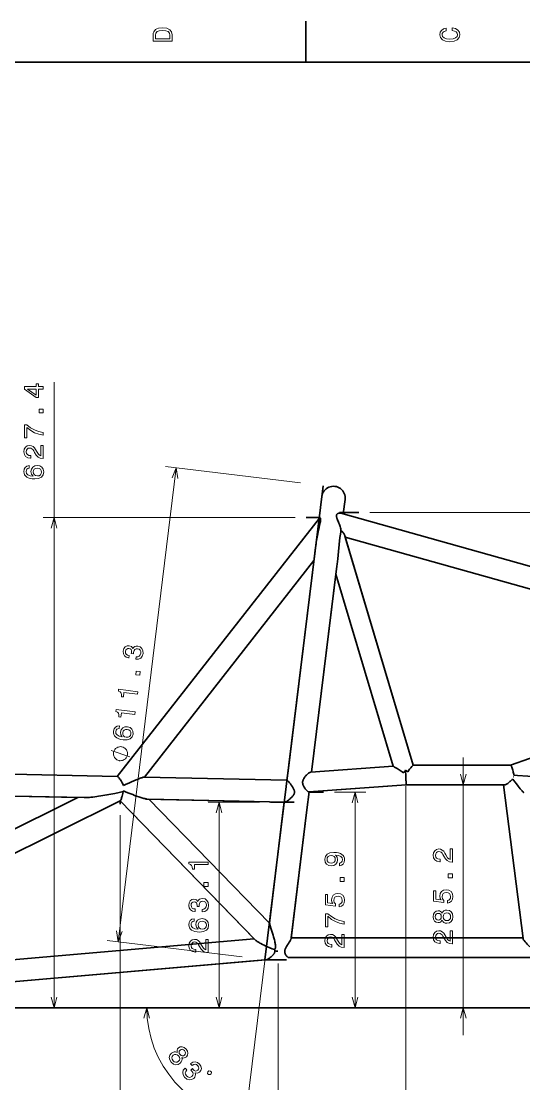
# Model space of a CAD drawing. Extents: x 0 to 420, y 0 to 297.
# Drawn here: x 210.5 to 302.3, y 100.2 to 294.5 of the extents above; entities that cross this region are included whole.
import ezdxf

# ---------------------------------------------------------------- set-up
doc = ezdxf.new("R2010")
doc.units = 0

msp = doc.modelspace()

# ---------------------------------------------------------------- linework, layer by layer
at = {"color": 7, "lineweight": 35, "ltscale": 0.1875}
msp.add_line((262.5, 287), (262.5, 294.5), dxfattribs=at)
at = {"color": 7, "lineweight": 35}
for p, q in [((410, 287), (10, 287)), ((255.016327, 122.89476), (265.667816, 209.573822)), ((268.923492, 204.54863), (358.84906, 179.298935)), ((264.974823, 203.637054), (228.007416, 156.40062)), ((269.652832, 200.414581), (282.11972, 158.44429)), ((269.725861, 200.16864), (352.077179, 177.045685)), ((282.11969, 158.444336), (269.725891, 200.168671)), ((269.725891, 200.16864), (352.07724, 177.045654)), ((263.987061, 195.884598), (232.99884, 156.2883)), ((263.98703, 195.884583), (232.998871, 156.288345)), ((259.268585, 157.455734), (263.969269, 195.739655)), ((263.555664, 157.204681), (268.181061, 194.875702)), ((268.003082, 193.425919), (263.555664, 157.204727)), ((268.003082, 193.425995), (278.442963, 158.279663)), ((299.923279, 158.44429), (352.430786, 177.171753)), ((228.043884, 156.399796), (148.606049, 158.187332)), ((259.061768, 155.701828), (232.939957, 156.289627)), ((221.96344, 152.535614), (149.010208, 154.177231)), ((220.814697, 152.561462), (149.098618, 154.175232)), ((302.220703, 126.780685), (298.6586, 154.872849)), ((220.81488, 152.561462), (153.410202, 119.060547)), ((228.573624, 151.950851), (160.899063, 118.315788)), ((228.548172, 151.938202), (161.962036, 118.844101)), ((228.548111, 151.938248), (253.07843, 126.716621)), ((228.548172, 151.938202), (253.305237, 126.483414)), ((258.654236, 151.709976), (233.226456, 152.282166)), ((258.563293, 151.712021), (233.806168, 152.269119)), ((233.806183, 152.269119), (255.849075, 129.605011)), ((255.848938, 129.60495), (258.453461, 150.817169)), ((259.817413, 126.759224), (262.707245, 150.294876)), ((262.707245, 150.294876), (259.83139, 126.872887)), ((253.07843, 126.716621), (161.962036, 118.844101)), ((302.209015, 126.872864), (259.83139, 126.872864)), ((255.213028, 122.886147), (153.908951, 114.133408)), ((255.021912, 122.869637), (154.014038, 114.142487)), ((304.235443, 123.30143), (259.341614, 123.30143)), ((304.235443, 123.30143), (259.392822, 123.30143)), ((23.694918, 114.130005), (375.359344, 114.130005))]:
    msp.add_line(p, q, dxfattribs=at)
at = {"color": 7, "lineweight": 13}
for p, q in [((216.490845, 114.130005), (216.490845, 228.494278)), ((228.180527, 126.192459), (238.832031, 212.871521)), ((261.522919, 210.08316), (236.84697, 213.115448)), ((274.199524, 204.645325), (373.312958, 204.645325)), ((260.560516, 203.764008), (214.490845, 203.764008)), ((271.50473, 114.130005), (271.50473, 153.53978)), ((280.787323, 154.658569), (280.787323, 96.966209)), ((246.640808, 114.130005), (246.640808, 151.709885)), ((228.573792, 149.322372), (228.573792, 81.043495)), ((250.871414, 123.404099), (226.195465, 126.436394))]:
    msp.add_line(p, q, dxfattribs=at)
at = {"color": 7, "lineweight": 35, "ltscale": 0.100881}
msp.add_line((264.932251, 203.582657), (265.424042, 207.58783), dxfattribs=at)
at = {"color": 7, "lineweight": 35, "ltscale": 0.066439}
for p, q in [((269.677795, 207.065521), (269.353912, 204.427765)), ((269.353912, 204.427765), (269.677795, 207.065521))]:
    msp.add_line(p, q, dxfattribs=at)
at = {"color": 7, "lineweight": 35, "ltscale": 0.088706}
msp.add_line((268.651276, 204.645325), (272.199524, 204.645325), dxfattribs=at)
at = {"color": 7, "lineweight": 35, "ltscale": 0.00021}
msp.add_line((268.915405, 204.550842), (268.923492, 204.54863), dxfattribs=at)
at = {"color": 7, "lineweight": 35, "ltscale": 0.061153}
msp.add_line((262.560516, 203.764008), (265.006653, 203.764008), dxfattribs=at)
at = {"color": 7, "lineweight": 35, "ltscale": 0.064351}
msp.add_line((263.969269, 195.739655), (264.282959, 198.29451), dxfattribs=at)
at = {"color": 8, "lineweight": 13}
for p, q in [((291.298615, 109.130005), (291.298615, 159.872864)), ((255.605194, 127.619865), (251.204056, 91.775429))]:
    msp.add_line(p, q, dxfattribs=at)
at = {"color": 7, "lineweight": 35, "ltscale": 0.044172}
msp.add_line((259.053253, 155.702042), (259.268585, 157.455734), dxfattribs=at)
at = {"color": 7, "lineweight": 35, "ltscale": 0.376914}
msp.add_line((278.451874, 158.280304), (263.414459, 157.194489), dxfattribs=at)
at = {"color": 7, "lineweight": 35, "ltscale": 0.445437}
msp.add_line((282.114685, 158.44429), (299.932159, 158.44429), dxfattribs=at)
at = {"color": 7, "lineweight": 35, "ltscale": 3.5e-05}
msp.add_line((232.939957, 156.289627), (232.94136, 156.289581), dxfattribs=at)
at = {"color": 7, "lineweight": 35, "ltscale": 0.000584}
msp.add_line((300.450256, 156.311768), (300.432648, 156.327118), dxfattribs=at)
at = {"color": 7, "lineweight": 35, "ltscale": 0.000585}
msp.add_line((300.455719, 156.331161), (300.432678, 156.327164), dxfattribs=at)
at = {"color": 7, "lineweight": 35, "ltscale": 0.000623}
msp.add_line((300.432709, 156.327118), (300.454102, 156.314346), dxfattribs=at)
at = {"color": 7, "lineweight": 35, "ltscale": 0.000622}
msp.add_line((300.432739, 156.327103), (300.454102, 156.314346), dxfattribs=at)
at = {"color": 7, "lineweight": 35, "ltscale": 0.000115}
msp.add_line((300.450256, 156.311768), (300.454071, 156.314362), dxfattribs=at)
at = {"color": 7, "lineweight": 35, "ltscale": 0.000422}
msp.add_line((300.454071, 156.314362), (300.455719, 156.331161), dxfattribs=at)
at = {"color": 7, "lineweight": 35, "ltscale": 0.000475}
msp.add_line((300.540039, 156.658569), (300.536865, 156.677292), dxfattribs=at)
at = {"color": 7, "lineweight": 35, "ltscale": 0.000112}
msp.add_line((300.540771, 156.65416), (300.540039, 156.658569), dxfattribs=at)
at = {"color": 7, "lineweight": 35, "ltscale": 0.083045}
msp.add_line((263.112061, 153.591904), (262.707245, 150.294876), dxfattribs=at)
at = {"color": 7, "lineweight": 35, "ltscale": 0.083044}
msp.add_line((262.707245, 150.294876), (263.112061, 153.591858), dxfattribs=at)
at = {"color": 7, "lineweight": 35, "ltscale": 0.445775}
msp.add_line((280.851715, 154.872864), (263.067017, 153.588669), dxfattribs=at)
at = {"color": 7, "lineweight": 35, "ltscale": 0.444646}
msp.add_line((263.112061, 153.591934), (280.851715, 154.872864), dxfattribs=at)
at = {"color": 7, "lineweight": 35, "ltscale": 0.06602}
msp.add_line((263.115204, 153.53978), (265.756012, 153.53978), dxfattribs=at)
at = {"color": 7, "lineweight": 13, "ltscale": 0.143718}
msp.add_line((267.756012, 153.53978), (273.50473, 153.53978), dxfattribs=at)
at = {"color": 7, "lineweight": 35, "ltscale": 0.445171}
msp.add_line((298.658539, 154.872864), (280.851685, 154.872864), dxfattribs=at)
at = {"color": 7, "lineweight": 35, "ltscale": 0.449113}
msp.add_line((280.851685, 154.872864), (298.816193, 154.872864), dxfattribs=at)
at = {"color": 7, "lineweight": 35, "ltscale": 0.000193}
msp.add_line((221.971146, 152.535446), (221.963425, 152.535614), dxfattribs=at)
at = {"color": 7, "lineweight": 35, "ltscale": 0.016691}
msp.add_line((228.573792, 151.990005), (228.573792, 151.322372), dxfattribs=at)
at = {"color": 7, "lineweight": 35, "ltscale": 7.9e-05}
msp.add_line((233.528961, 152.27536), (233.525818, 152.275436), dxfattribs=at)
at = {"color": 7, "lineweight": 13, "ltscale": 0.234854}
msp.add_line((254.034958, 151.709885), (244.640808, 151.709885), dxfattribs=at)
at = {"color": 7, "lineweight": 35, "ltscale": 0.108145}
msp.add_line((256.034943, 151.709885), (260.360748, 151.709885), dxfattribs=at)
at = {"color": 7, "lineweight": 35, "ltscale": 0.022539}
msp.add_line((258.453461, 150.817169), (258.563354, 151.712021), dxfattribs=at)
at = {"color": 7, "lineweight": 35, "ltscale": 3.7e-05}
msp.add_line((258.655731, 151.709961), (258.654236, 151.709976), dxfattribs=at)
at = {"color": 7, "lineweight": 35, "ltscale": 0.098753}
msp.add_line((258.963684, 122.896263), (255.01358, 122.890518), dxfattribs=at)
at = {"color": 230, "lineweight": 13}
msp.add_line((257.453156, 122.205894), (257.453156, 89.004845), dxfattribs=at)
at = {"color": 7, "lineweight": 13}
for points in [[(234.583206, 291.994965), (234.583206, 290.829987), (238.083206, 290.829987), (238.083206, 291.994965), (237.97226, 292.544678), (237.634354, 292.953186), (237.084641, 293.205353), (236.333206, 293.296112), (235.566635, 293.215424), (235.264038, 293.114563), (235.021973, 292.973358), (234.694153, 292.56485), (234.613464, 292.297546)], [(235.001801, 291.959656), (235.077438, 292.342957), (235.309433, 292.605194), (235.722977, 292.761536), (236.333206, 292.811951), (236.923264, 292.7565), (237.336807, 292.600159), (237.583923, 292.332855), (237.664612, 291.959656), (237.664612, 291.299011), (235.001801, 291.299011)], [(289.282074, 292.817017), (289.705688, 292.716156), (290.008301, 292.549713), (290.194885, 292.317719), (290.255402, 292.04541), (290.164642, 291.71759), (289.892303, 291.460388), (289.448486, 291.28891), (288.833221, 291.233429), (288.222992, 291.28891), (287.774139, 291.455353), (287.501801, 291.712555), (287.405975, 292.04541), (287.456421, 292.287476), (287.597626, 292.494232), (287.824585, 292.65564), (288.137268, 292.766571), (288.137268, 293.245697), (287.658142, 293.094391), (287.295044, 292.832153), (287.068085, 292.47406), (286.987396, 292.04541), (287.113495, 291.510803), (287.466492, 291.102325), (288.046478, 290.840057), (288.833221, 290.749298), (289.619965, 290.840057), (290.199951, 291.102325), (290.558014, 291.510803), (290.679047, 292.04541), (290.583221, 292.514404), (290.315918, 292.89267), (289.877167, 293.159943), (289.282074, 293.301147)], [(214.490845, 227.253647), (214.490845, 227.707535), (213.623413, 227.707535), (213.623413, 228.206818), (213.219955, 228.206818), (213.219955, 227.707535), (211.066483, 227.707535), (211.066483, 227.248596), (213.179611, 225.715454), (213.623413, 225.715454), (213.623413, 227.253647)], [(213.219955, 226.139084), (211.651505, 227.253647), (213.219955, 227.253647)], [(214.490845, 222.892258), (214.490845, 223.588226), (213.739395, 223.588226), (213.739395, 222.892258)], [(214.490845, 218.803207), (214.490845, 219.312576), (213.658707, 219.479004), (212.88205, 219.771515), (212.160873, 220.185043), (211.485077, 220.724686), (211.066483, 220.724686), (211.066483, 218.324112), (211.525421, 218.324112), (211.525421, 220.240524), (212.206253, 219.685776), (212.917358, 219.267181), (213.673843, 218.974686)], [(214.490845, 214.537659), (214.490845, 216.943268), (214.057129, 216.943268), (214.057129, 215.041962), (213.820084, 215.147888), (213.623413, 215.329437), (213.265335, 215.889236), (213.114029, 216.186783), (212.897171, 216.519638), (212.64502, 216.756668), (212.347473, 216.892838), (212.009567, 216.943268), (211.585938, 216.857544), (211.253098, 216.620499), (211.041275, 216.257385), (210.965622, 215.788361), (211.051361, 215.304214), (211.288391, 214.936066), (211.666626, 214.699036), (212.165909, 214.618347), (212.236511, 214.618347), (212.236511, 215.077271), (212.196167, 215.077271), (211.853226, 215.122665), (211.601074, 215.258835), (211.439682, 215.475693), (211.384216, 215.763153), (211.434647, 216.055664), (211.56073, 216.272522), (211.757401, 216.413727), (212.004532, 216.464172), (212.236511, 216.428864), (212.433212, 216.333038), (212.604675, 216.171661), (212.755966, 215.949753), (212.917358, 215.652206), (213.230042, 215.157974), (213.562881, 214.809982), (213.966354, 214.60321), (214.475708, 214.537659)], [(211.933914, 213.242554), (211.525421, 213.146729), (211.222824, 212.92482), (211.031189, 212.581879), (210.965622, 212.138077), (211.000931, 211.84053), (211.096741, 211.583328), (211.253098, 211.356384), (211.474991, 211.164734), (211.752365, 211.013443), (212.090271, 210.902496), (212.488678, 210.831879), (212.937531, 210.811707), (213.653671, 210.89241), (214.173111, 211.139526), (214.485794, 211.537933), (214.591705, 212.082611), (214.500931, 212.571793), (214.263901, 212.945007), (213.890701, 213.187073), (213.416626, 213.272812), (212.937531, 213.187073), (212.569366, 212.955078), (212.337387, 212.597015), (212.256699, 212.153214), (212.357559, 211.674103), (212.64502, 211.31604), (212.090271, 211.391678), (211.691849, 211.55307), (211.454819, 211.800186), (211.37413, 212.143127), (211.414474, 212.395279), (211.520386, 212.586929), (211.696899, 212.713013), (211.933914, 212.77858)], [(213.421677, 212.783615), (213.739395, 212.728149), (213.981476, 212.586929), (214.142868, 212.359985), (214.193298, 212.07756), (214.142868, 211.780014), (213.986511, 211.55307), (213.744446, 211.406815), (213.426712, 211.36142), (213.114029, 211.411865), (212.877014, 211.55307), (212.725708, 211.785049), (212.670227, 212.097733), (212.725708, 212.370071), (212.871964, 212.586929), (213.108994, 212.728149)], [(231.403839, 177.834885), (231.438889, 177.830582), (231.92926, 177.851624), (232.318573, 178.042603), (232.59436, 178.38472), (232.739716, 178.864807), (232.718597, 179.395844), (232.546341, 179.813339), (232.2267, 180.106674), (231.787262, 180.252136), (231.487015, 180.248383), (231.233215, 180.167786), (231.025879, 180.010345), (230.861206, 179.786682), (230.630875, 180.145264), (230.214539, 180.313293), (229.81488, 180.286179), (229.493103, 180.107239), (229.264847, 179.779602), (229.140717, 179.307068), (229.165451, 178.846725), (229.343246, 178.474274), (229.665955, 178.205963), (230.122253, 178.073685), (230.157288, 178.069366), (230.212036, 178.514862), (229.896606, 178.594284), (229.682343, 178.752716), (229.568008, 178.980179), (229.55426, 179.281662), (229.626282, 179.537018), (229.754776, 179.714325), (229.939102, 179.808533), (230.174896, 179.825287), (230.414642, 179.750107), (230.565063, 179.609665), (230.639343, 179.387131), (230.634308, 179.098129), (230.605316, 178.903519), (231.000748, 178.854919), (231.020889, 179.101425), (231.104691, 179.41124), (231.253738, 179.631744), (231.466171, 179.74791), (231.7276, 179.766602), (232.011169, 179.675858), (232.208572, 179.504242), (232.31543, 179.257385), (232.322952, 178.946503), (232.234146, 178.637314), (232.055679, 178.425507), (231.797577, 178.30986), (231.460449, 178.295395)], [(232.151962, 174.908691), (232.236847, 175.599457), (231.491013, 175.691101), (231.406128, 175.000336)], [(231.727661, 171.455841), (231.78363, 171.911346), (228.284729, 172.341309), (228.242905, 172.000931), (228.53717, 171.873306), (228.720261, 171.667892), (228.806564, 171.377823), (228.799866, 170.992477), (229.155258, 170.948807), (229.254898, 171.759705)], [(231.271988, 167.747711), (231.327957, 168.203217), (227.829056, 168.633179), (227.787231, 168.292801), (228.081497, 168.165176), (228.264587, 167.959763), (228.350891, 167.669693), (228.344193, 167.284348), (228.699585, 167.240677), (228.799225, 168.051575)], [(228.437195, 165.642883), (228.02005, 165.597595), (227.692642, 165.414261), (227.460602, 165.097244), (227.3414, 164.664764), (227.340149, 164.365128), (227.403885, 164.09816), (227.531387, 163.853836), (227.728256, 163.636551), (227.985107, 163.45256), (228.306946, 163.301224), (228.693787, 163.182556), (229.13681, 163.107788), (229.857452, 163.100525), (230.403168, 163.28244), (230.7621, 163.639755), (230.933655, 164.167435), (230.903214, 164.664047), (230.71347, 165.06337), (230.372589, 165.349152), (229.912506, 165.492065), (229.426529, 165.465408), (229.032837, 165.28006), (228.758896, 164.952957), (228.62468, 164.522308), (228.666351, 164.03447), (228.908005, 163.644028), (228.366608, 163.786758), (227.99086, 163.995529), (227.785736, 164.269714), (227.747467, 164.619934), (227.818268, 164.865295), (227.946762, 165.042587), (228.137344, 165.14621), (228.3806, 165.182358)], [(229.857864, 165.00592), (230.166443, 164.912094), (230.389481, 164.742416), (230.521988, 164.497482), (230.537598, 164.211029), (230.451248, 163.921844), (230.268387, 163.715668), (230.010284, 163.600021), (229.689407, 163.593735), (229.385208, 163.681915), (229.167175, 163.850983), (229.045303, 164.099701), (229.028381, 164.416809), (229.116653, 164.680344), (229.288269, 164.877747), (229.540741, 164.988998)], [(228.78334, 161.843918), (228.667542, 161.858139), (228.428833, 161.828705), (228.248016, 161.792145), (228.125122, 161.748474), (227.937195, 161.654022), (227.742157, 161.501678), (227.605011, 161.342209), (227.532898, 161.233536), (227.453644, 161.066956), (227.367279, 160.842484), (227.353058, 160.726685), (227.338821, 160.610886), (227.368271, 160.372177), (227.404816, 160.191376), (227.448486, 160.068466), (227.542938, 159.880539), (227.695282, 159.685501), (227.854752, 159.54837), (227.96344, 159.476242), (228.13002, 159.396988), (228.354492, 159.310638), (228.470291, 159.296402), (228.586075, 159.282181), (228.824783, 159.311615), (229.0056, 159.348175), (229.12851, 159.391846), (229.316422, 159.486298), (229.511475, 159.638641), (229.648605, 159.798111), (229.720734, 159.906784), (229.799973, 160.073364), (229.886337, 160.297836), (229.900574, 160.413635), (229.914795, 160.529434), (229.885345, 160.768143), (229.848801, 160.948944), (229.80513, 161.071854), (229.710678, 161.259781), (229.558334, 161.454819), (229.398865, 161.591949), (229.290192, 161.664078), (229.123611, 161.743332), (228.899124, 161.829681)], [(268.637299, 140.096558), (269.035706, 140.172211), (269.343353, 140.389069), (269.534973, 140.73201), (269.605591, 141.185898), (269.570282, 141.483444), (269.479523, 141.750748), (269.323181, 141.977692), (269.101257, 142.169327), (268.823883, 142.320633), (268.480957, 142.43158), (268.087585, 142.497131), (267.633698, 142.522354), (266.922577, 142.436615), (266.403137, 142.189499), (266.090454, 141.796127), (265.979523, 141.2565), (266.070282, 140.762268), (266.312347, 140.389069), (266.685577, 140.146988), (267.154572, 140.066299), (267.638733, 140.146988), (268.006897, 140.384033), (268.238861, 140.737045), (268.314514, 141.185898), (268.218719, 141.659958), (267.926208, 142.018036), (268.485992, 141.937347), (268.884399, 141.775955), (269.121429, 141.528839), (269.197083, 141.190948), (269.161774, 140.928696), (269.050842, 140.737045), (268.874329, 140.610977), (268.637299, 140.560547)], [(267.149536, 140.555496), (266.836853, 140.605927), (266.589752, 140.747131), (266.433411, 140.96904), (266.37793, 141.2565), (266.433411, 141.554062), (266.589752, 141.781006), (266.831818, 141.922211), (267.144501, 141.977692), (267.462219, 141.922211), (267.699249, 141.781006), (267.84549, 141.549011), (267.895935, 141.241379), (267.84549, 140.964005), (267.699249, 140.747131), (267.467255, 140.605927)], [(244.640808, 140.301208), (244.640808, 140.760147), (241.115585, 140.760147), (241.115585, 140.417206), (241.423218, 140.326431), (241.630005, 140.144867), (241.751038, 139.867493), (241.791382, 139.484207), (242.149445, 139.484207), (242.149445, 140.301208)], [(244.640808, 136.307983), (244.640808, 137.003952), (243.889359, 137.003952), (243.889359, 136.307983)], [(269.50473, 137.222931), (269.50473, 137.9189), (268.753296, 137.9189), (268.753296, 137.222931)], [(243.541382, 131.649048), (243.576675, 131.649048), (244.060822, 131.729752), (244.42395, 131.966782), (244.65593, 132.339981), (244.741669, 132.834213), (244.65593, 133.358704), (244.434036, 133.752075), (244.081009, 134.004242), (243.627106, 134.095016), (243.329559, 134.054672), (243.087494, 133.943726), (242.900894, 133.762161), (242.764725, 133.520096), (242.492386, 133.8479), (242.05867, 133.963898), (241.665298, 133.888245), (241.367752, 133.671387), (241.181152, 133.318359), (241.115585, 132.834213), (241.196274, 132.380325), (241.418182, 132.032333), (241.77121, 131.805389), (242.240234, 131.729752), (242.275528, 131.729752), (242.275528, 132.178589), (241.952759, 132.218933), (241.720779, 132.350067), (241.579559, 132.561874), (241.529129, 132.859421), (241.569473, 133.121674), (241.675385, 133.313324), (241.846863, 133.429306), (242.078842, 133.474701), (242.325958, 133.429306), (242.492386, 133.308273), (242.593262, 133.096466), (242.623505, 132.80899), (242.618469, 132.612305), (243.016876, 132.612305), (243.00679, 132.859421), (243.052185, 133.177155), (243.173218, 133.414185), (243.369904, 133.555389), (243.627106, 133.60582), (243.919617, 133.550354), (244.136475, 133.404099), (244.272644, 133.172104), (244.318039, 132.864471), (244.267609, 132.546753), (244.116302, 132.314758), (243.874237, 132.168503), (243.541382, 132.113037)], [(268.591888, 132.584167), (269.005463, 132.695129), (269.328217, 132.942245), (269.529938, 133.305359), (269.605591, 133.769333), (269.514801, 134.278702), (269.2677, 134.677109), (268.874329, 134.929276), (268.369995, 135.025101), (267.90097, 134.939362), (267.532837, 134.697281), (267.295807, 134.319046), (267.210052, 133.829849), (267.270569, 133.451614), (267.437012, 133.159103), (266.493927, 133.300308), (266.493927, 134.83345), (266.080383, 134.83345), (266.080383, 132.962418), (267.936279, 132.685043), (267.936279, 133.088501), (267.699249, 133.380997), (267.613525, 133.754196), (267.668976, 134.076965), (267.830383, 134.324081), (268.077484, 134.480423), (268.395233, 134.535904), (268.712952, 134.480423), (268.960052, 134.319046), (269.116394, 134.07193), (269.171875, 133.754196), (269.136566, 133.486908), (269.020569, 133.280136), (268.83902, 133.128845), (268.591888, 133.053192)], [(242.083878, 130.394302), (241.675385, 130.298477), (241.372787, 130.076569), (241.181152, 129.733643), (241.115585, 129.289825), (241.150894, 128.992279), (241.246704, 128.735077), (241.403046, 128.508133), (241.624954, 128.316483), (241.902328, 128.165192), (242.240234, 128.054245), (242.638641, 127.983635), (243.087494, 127.963463), (243.803619, 128.044159), (244.323074, 128.291275), (244.635757, 128.689682), (244.741669, 129.23436), (244.650894, 129.723557), (244.413849, 130.096741), (244.040665, 130.338821), (243.566589, 130.424561), (243.087494, 130.338821), (242.71933, 130.106842), (242.487335, 129.748764), (242.406647, 129.304962), (242.507523, 128.825851), (242.794983, 128.467789), (242.240234, 128.543442), (241.841812, 128.704819), (241.604782, 128.951935), (241.524078, 129.294876), (241.564423, 129.547043), (241.670349, 129.738678), (241.846863, 129.864761), (242.083878, 129.930328)], [(269.50473, 129.397858), (269.50473, 129.907227), (268.672577, 130.073654), (267.895935, 130.366165), (267.174744, 130.779709), (266.498962, 131.319336), (266.080383, 131.319336), (266.080383, 128.918747), (266.539307, 128.918747), (266.539307, 130.835175), (267.220154, 130.280426), (267.931244, 129.861832), (268.687714, 129.569336)], [(243.57164, 129.935364), (243.889359, 129.879883), (244.131439, 129.738678), (244.292816, 129.511734), (244.343262, 129.229309), (244.292816, 128.931763), (244.136475, 128.704819), (243.894409, 128.558563), (243.576675, 128.513168), (243.263992, 128.563614), (243.026978, 128.704819), (242.875671, 128.936813), (242.82019, 129.249481), (242.875671, 129.52182), (243.021927, 129.738678), (243.258957, 129.879883)], [(244.640808, 124.217354), (244.640808, 126.622971), (244.207092, 126.622971), (244.207092, 124.72168), (243.970047, 124.827583), (243.773376, 125.00914), (243.415298, 125.568939), (243.263992, 125.866493), (243.047134, 126.199341), (242.794983, 126.436371), (242.497437, 126.57254), (242.159531, 126.622971), (241.735901, 126.537239), (241.403046, 126.300209), (241.191238, 125.937096), (241.115585, 125.468071), (241.201324, 124.983925), (241.438354, 124.615768), (241.816589, 124.378738), (242.315872, 124.298042), (242.386475, 124.298042), (242.386475, 124.756981), (242.34613, 124.756981), (242.003189, 124.802368), (241.751038, 124.938538), (241.589645, 125.155396), (241.53418, 125.442856), (241.58461, 125.735367), (241.710693, 125.952225), (241.907364, 126.093437), (242.154495, 126.143867), (242.386475, 126.108566), (242.58316, 126.012741), (242.754639, 125.851357), (242.90593, 125.629456), (243.067322, 125.331909), (243.380005, 124.837669), (243.712845, 124.489685), (244.116302, 124.282913), (244.625671, 124.217354)], [(269.50473, 125.132301), (269.50473, 127.537918), (269.071014, 127.537918), (269.071014, 125.63662), (268.833984, 125.742531), (268.637299, 125.924088), (268.279205, 126.483887), (268.12793, 126.781433), (267.911072, 127.114288), (267.658905, 127.351318), (267.361359, 127.487488), (267.023468, 127.537918), (266.599823, 127.452187), (266.266968, 127.215149), (266.055145, 126.852043), (265.979523, 126.383018), (266.065247, 125.898872), (266.302277, 125.530716), (266.680511, 125.293686), (267.17981, 125.21299), (267.250397, 125.21299), (267.250397, 125.671928), (267.210052, 125.671928), (266.867126, 125.717316), (266.61496, 125.853477), (266.453583, 126.070343), (266.398102, 126.357803), (266.448517, 126.650314), (266.574615, 126.867172), (266.771301, 127.008377), (267.018402, 127.058815), (267.250397, 127.023506), (267.447083, 126.927689), (267.618561, 126.766304), (267.769867, 126.544403), (267.931244, 126.246849), (268.243927, 125.752617), (268.576782, 125.404633), (268.980225, 125.197861), (269.489594, 125.132301)]]:
    msp.add_lwpolyline(points, close=True, dxfattribs=at)
for points in [[(239.110184, 210.890961), (238.832031, 212.871521), (238.082642, 211.017227)], [(217.008484, 201.832153), (216.490845, 203.764008), (215.973206, 201.832153)], [(230.32106, 160.009338), (226.932571, 161.130997)], [(272.022369, 151.607925), (271.50473, 153.53978), (270.987091, 151.607925)], [(247.158432, 149.77803), (246.640808, 151.709885), (246.123169, 149.77803)], [(227.902374, 128.173019), (228.180527, 126.192459), (228.929932, 128.046753)], [(215.973206, 116.061859), (216.490845, 114.130005), (217.008484, 116.061859)], [(246.123169, 116.061859), (246.640808, 114.130005), (247.158432, 116.061859)], [(270.987091, 116.061859), (271.50473, 114.130005), (272.022369, 116.061859)]]:
    msp.add_lwpolyline(points, dxfattribs=at)
at = {"color": 7, "lineweight": 35}
for points in [[(268.914948, 201.464096), (268.898682, 201.565598), (268.87912, 201.668274), (268.831421, 201.875793), (268.77417, 202.084503), (268.713043, 202.281631), (268.646301, 202.478149), (268.565125, 202.700104), (268.480011, 202.919891), (268.307434, 203.34877), (268.234863, 203.534805), (268.201019, 203.62735), (268.156372, 203.762634), (268.137329, 203.830078), (268.118652, 203.910172), (268.105804, 203.989227), (268.100555, 204.063919), (268.103851, 204.136002), (268.116791, 204.203964), (268.138916, 204.264862), (268.169525, 204.319504), (268.207184, 204.367615), (268.234039, 204.394913), (268.262726, 204.4198), (268.297638, 204.445679), (268.334045, 204.468689), (268.404694, 204.504608), (268.469482, 204.529694), (268.535065, 204.548813), (268.600677, 204.562332), (268.649567, 204.568954), (268.697968, 204.572632), (268.773041, 204.57254), (268.845764, 204.565277), (268.915405, 204.550842)], [(265.107971, 203.682068), (265.135162, 203.662735), (265.158966, 203.63205), (265.178131, 203.590363), (265.191986, 203.538788), (265.199615, 203.486847), (265.203308, 203.429962), (265.203339, 203.360016), (265.199554, 203.286621), (265.184235, 203.138977), (265.169678, 203.037003), (265.133667, 202.828125), (265.073608, 202.525879), (265.030487, 202.32196), (264.940735, 201.906891), (264.777283, 201.140808), (264.697418, 200.750244), (264.583038, 200.162247), (264.474457, 199.561081), (264.42337, 199.257767), (264.374969, 198.953598), (264.329834, 198.648148), (264.282959, 198.29451)], [(265.107971, 203.682068), (265.091583, 203.68811), (265.074951, 203.69072), (265.058044, 203.690094), (265.041412, 203.686386), (265.010132, 203.670853), (264.991638, 203.655716), (264.974823, 203.637054)], [(268.879456, 201.203735), (268.81778, 200.692657), (268.75177, 200.095062), (268.618866, 198.84581), (268.479736, 197.549454), (268.334473, 196.22081), (268.225372, 195.24968), (268.181061, 194.875717)], [(268.914917, 201.464249), (269.078186, 201.278717), (269.232178, 201.091629), (269.305054, 200.997772), (269.374634, 200.904022), (269.439026, 200.812454), (269.498596, 200.722015), (269.540253, 200.653961), (269.577667, 200.58754), (269.621887, 200.497391), (269.639252, 200.454834), (269.652832, 200.414581)], [(280.37619, 157.077698), (280.092712, 157.269196), (279.744202, 157.501434), (279.408508, 157.721039), (279.184479, 157.8647), (278.972717, 157.997437), (278.742035, 158.136627), (278.641388, 158.194168), (278.574982, 158.230026), (278.519348, 158.257584), (278.477203, 158.275009), (278.458374, 158.279953), (278.451874, 158.280304)], [(281.124298, 157.284424), (281.477997, 157.734756), (281.707794, 158.016525)], [(300.536865, 156.677292), (300.506042, 156.850266), (300.472534, 157.022034), (300.438202, 157.183746), (300.401703, 157.342285), (300.348755, 157.551529), (300.292694, 157.749298), (300.234131, 157.931793), (300.175507, 158.090607), (300.145874, 158.161652), (300.116211, 158.226242), (300.076996, 158.301117), (300.038605, 158.361679), (300.001587, 158.406433), (299.983093, 158.42305), (299.965179, 158.434952), (299.948303, 158.441956), (299.932159, 158.44429)], [(229.203873, 154.759674), (229.059769, 155.04097), (228.95813, 155.228958), (228.871231, 155.38298), (228.754364, 155.580276), (228.63736, 155.765808), (228.521637, 155.936295), (228.409348, 156.087265), (228.354874, 156.154419), (228.301971, 156.215073), (228.234619, 156.2845), (228.171936, 156.339142), (228.142685, 156.360336), (228.094772, 156.387131)], [(229.203873, 154.759674), (229.6819, 154.981293), (230.16214, 155.199875), (230.63765, 155.411911), (231.059662, 155.595871), (231.475021, 155.772217), (231.871613, 155.934845), (232.251221, 156.082794), (232.395508, 156.136017), (232.533066, 156.184418), (232.662888, 156.22699), (232.742432, 156.250778), (232.81488, 156.270004), (232.877869, 156.283417), (232.911987, 156.288269), (232.939957, 156.289627)], [(259.061768, 155.701828), (259.071625, 155.699493), (259.101074, 155.682205), (259.142273, 155.649033), (259.19342, 155.601654), (259.252686, 155.542023), (259.381836, 155.401382), (259.525513, 155.233063), (259.677185, 155.044403), (259.831909, 154.840164), (259.942749, 154.685104), (260.051453, 154.523529), (260.126892, 154.403702), (260.199066, 154.280228), (260.25827, 154.169205), (260.312531, 154.054672), (260.350586, 153.961563), (260.383057, 153.865799), (260.40741, 153.771606), (260.423492, 153.675262), (260.429596, 153.577637), (260.427979, 153.518311), (260.422211, 153.45929), (260.406677, 153.375336), (260.38327, 153.293427), (260.351929, 153.211395), (260.314606, 153.132416), (260.279846, 153.06897), (260.242371, 153.007492), (260.202637, 152.947815), (260.161072, 152.889832), (260.07373, 152.778473), (260.005524, 152.698624), (259.935638, 152.621567), (259.792297, 152.47496), (259.646027, 152.337479), (259.485138, 152.197815), (259.325348, 152.070007), (259.169006, 151.955811), (259.086853, 151.900604), (259.007172, 151.850769), (258.9422, 151.813293), (258.880066, 151.78067), (258.794189, 151.74231), (258.754852, 151.728271), (258.718414, 151.718018), (258.685242, 151.711823), (258.655731, 151.709961)], [(261.920197, 155.324631), (261.926514, 155.426514), (261.941315, 155.52742), (261.964111, 155.626602), (261.994049, 155.723541), (262.019806, 155.792465), (262.048523, 155.85994), (262.082489, 155.931183), (262.11911, 156.000656), (262.195831, 156.129486), (262.271423, 156.241455), (262.351227, 156.348557), (262.441742, 156.459717), (262.535156, 156.565353), (262.629181, 156.663895), (262.724457, 156.756744), (262.818512, 156.841919), (262.912445, 156.920654), (263.024719, 157.00618), (263.133911, 157.079269), (263.190399, 157.112442), (263.244812, 157.140778), (263.289703, 157.16098), (263.332275, 157.176819), (263.375305, 157.18866), (263.414459, 157.194489)], [(300.338898, 155.942261), (300.233612, 155.835922), (300.031219, 155.641617), (299.929108, 155.548676), (299.826599, 155.458984), (299.689667, 155.345093), (299.55304, 155.238754), (299.417633, 155.141434), (299.339966, 155.089722), (299.263306, 155.042068), (299.16333, 154.985687), (299.066986, 154.938889), (298.975769, 154.903305), (298.930023, 154.889587), (298.886475, 154.879776), (298.85025, 154.874619), (298.816193, 154.872864)], [(300.338898, 155.942398), (300.687744, 155.4543), (300.993866, 155.038589), (301.299652, 154.636734), (301.505585, 154.375137), (301.709076, 154.125763), (301.871643, 153.935013), (302.03006, 153.759384), (302.115082, 153.671143), (302.196411, 153.59256), (302.272156, 153.527267)], [(304.595337, 156.319244), (304.594666, 156.319504), (304.591797, 156.320145), (304.572357, 156.322861), (304.44043, 156.336304), (303.888977, 156.38475), (303.10257, 156.450012), (301.196289, 156.602722), (300.540741, 156.65416)], [(229.105194, 153.63855), (228.378799, 153.480362), (227.562698, 153.311157), (226.845795, 153.170288), (226.12796, 153.037048), (225.389496, 152.909073), (225.004547, 152.846481), (224.620224, 152.787186), (224.269501, 152.736206), (223.918961, 152.68866), (223.553436, 152.643326), (223.189941, 152.603439), (222.948914, 152.580475), (222.709442, 152.561096), (222.478714, 152.546448), (222.249756, 152.537018), (222.109299, 152.534561), (221.971146, 152.535446)], [(229.109955, 153.639603), (229.037476, 153.303207), (228.971146, 153.021927), (228.921951, 152.829178), (228.877045, 152.665161), (228.831467, 152.510818), (228.782776, 152.360291), (228.734085, 152.226227), (228.702881, 152.150162), (228.672134, 152.083862), (228.643921, 152.031769), (228.616669, 151.990891)], [(229.175018, 153.769257), (229.691406, 153.5522), (230.169312, 153.357071), (230.514847, 153.21962), (230.858353, 153.086258), (231.199814, 152.957214), (231.539322, 152.832855), (231.999161, 152.67189), (232.37001, 152.549957), (232.552017, 152.493469), (232.731277, 152.440567), (232.906723, 152.39209), (233.076721, 152.349228), (233.24025, 152.313385), (233.342484, 152.294891), (233.438492, 152.281723), (233.525818, 152.275436)], [(261.920197, 155.324631), (261.922577, 155.222504), (261.933441, 155.121262), (261.952148, 155.021637), (261.977905, 154.924225), (262.017792, 154.807938), (262.065277, 154.695602), (262.118835, 154.587418), (262.16217, 154.509079), (262.207642, 154.433228), (262.303436, 154.289017), (262.402313, 154.15625), (262.50354, 154.033295), (262.605072, 153.921097), (262.704926, 153.821136), (262.800751, 153.735443), (262.88205, 153.672104), (262.955353, 153.624969), (262.988678, 153.608017), (263.018829, 153.596176), (263.044708, 153.589828), (263.067017, 153.588669)], [(255.848938, 129.60495), (255.848969, 129.60437), (255.849548, 129.601669), (255.855255, 129.580978), (255.904541, 129.418381), (256.000275, 129.109848), (256.197021, 128.476212), (256.360168, 127.943733), (256.521667, 127.402847), (256.621368, 127.056801), (256.71637, 126.711853), (256.767792, 126.51516), (256.81665, 126.317596), (256.858215, 126.136787), (256.895813, 125.955681), (256.927338, 125.778732), (256.951843, 125.601112), (256.964874, 125.450592), (256.967896, 125.375183), (256.968018, 125.299889), (256.964661, 125.224922), (256.957306, 125.150551), (256.941986, 125.0616), (256.918549, 124.974899), (256.886139, 124.891716), (256.844971, 124.8144), (256.795166, 124.743149)], [(259.341614, 123.30143), (259.317047, 123.304527), (259.289093, 123.313622), (259.260498, 123.327156), (259.229675, 123.345306), (259.19165, 123.371742), (259.151611, 123.403603), (259.069519, 123.479912), (258.984711, 123.57325), (258.942291, 123.625793), (258.900482, 123.68206), (258.846344, 123.762703), (258.795258, 123.84964), (258.748627, 123.942818), (258.710144, 124.036369), (258.67868, 124.135376), (258.655945, 124.239357), (258.648407, 124.292976), (258.643616, 124.347496), (258.642548, 124.452202), (258.65213, 124.558258), (258.671844, 124.664452), (258.688324, 124.728394), (258.707855, 124.791862), (258.733856, 124.864487), (258.763031, 124.93618), (258.824188, 125.067162), (258.900177, 125.209175), (258.981659, 125.347466), (259.095215, 125.526955), (259.172424, 125.64402), (259.326508, 125.872841), (259.471527, 126.089661), (259.539795, 126.194817), (259.633972, 126.347), (259.687286, 126.43959), (259.733795, 126.527634), (259.762695, 126.588509), (259.786316, 126.645378), (259.806519, 126.706291), (259.817413, 126.759193)], [(256.795166, 124.743149), (256.369659, 124.9114), (255.945709, 125.08564), (255.523895, 125.26622), (255.209839, 125.406021), (254.899094, 125.549606), (254.593948, 125.696732), (254.294189, 125.848763), (254.125458, 125.93856), (253.960709, 126.030083), (253.847198, 126.095924), (253.736847, 126.162758)], [(256.840118, 124.527748), (256.841949, 124.475037), (256.839844, 124.422569), (256.829498, 124.345886), (256.811127, 124.271126), (256.784943, 124.197029), (256.752625, 124.125755), (256.710236, 124.048698), (256.663025, 123.974998), (256.61734, 123.911316), (256.569275, 123.849869), (256.467834, 123.732918), (256.361481, 123.622955), (256.262268, 123.528625), (256.161377, 123.439171), (256.016815, 123.320526), (255.872269, 123.212105), (255.729324, 123.114868), (255.589752, 123.030525), (255.521973, 122.993973), (255.456055, 122.961723), (255.368256, 122.92495), (255.286575, 122.899139), (255.248627, 122.890915), (255.213028, 122.886147)]]:
    msp.add_lwpolyline(points, dxfattribs=at)
at = {"color": 8, "lineweight": 13}
for points in [[(290.780975, 156.804718), (291.298615, 154.872864), (291.816254, 156.804718)], [(233.944031, 112.198151), (233.426392, 114.130005), (232.908752, 112.198151)], [(291.816254, 112.198151), (291.298615, 114.130005), (290.780975, 112.198151)]]:
    msp.add_lwpolyline(points, dxfattribs=at)
for points in [[(289.298615, 140.742935), (289.298615, 143.148544), (288.864899, 143.148544), (288.864899, 141.247253), (288.627869, 141.353165), (288.431183, 141.534714), (288.07309, 142.094513), (287.921814, 142.392059), (287.704956, 142.724915), (287.452789, 142.961945), (287.155243, 143.098114), (286.817352, 143.148544), (286.393707, 143.06282), (286.060852, 142.82579), (285.84903, 142.462677), (285.773376, 141.993652), (285.859131, 141.509506), (286.096161, 141.141342), (286.474396, 140.904312), (286.973663, 140.823624), (287.044281, 140.823624), (287.044281, 141.282562), (287.003937, 141.282562), (286.661011, 141.327942), (286.408844, 141.464111), (286.247467, 141.680969), (286.191986, 141.96843), (286.242401, 142.260941), (286.3685, 142.477798), (286.565186, 142.619019), (286.812286, 142.669449), (287.044281, 142.63414), (287.240967, 142.538315), (287.412445, 142.376938), (287.563721, 142.155029), (287.725128, 141.857483), (288.037811, 141.363251), (288.370667, 141.015259), (288.774109, 140.808487), (289.283478, 140.742935)], [(289.298615, 137.889465), (289.298615, 138.585434), (288.54718, 138.585434), (288.54718, 137.889465)], [(288.385773, 133.250717), (288.799316, 133.361664), (289.122101, 133.60878), (289.323822, 133.971893), (289.399475, 134.435867), (289.308685, 134.945236), (289.061584, 135.343658), (288.668213, 135.59581), (288.163879, 135.691635), (287.694855, 135.605896), (287.326691, 135.363831), (287.089661, 134.98558), (287.003937, 134.496384), (287.064453, 134.118149), (287.230896, 133.825638), (286.287811, 133.966858), (286.287811, 135.499985), (285.874268, 135.499985), (285.874268, 133.628952), (287.730164, 133.351578), (287.730164, 133.755035), (287.493134, 134.047546), (287.40741, 134.420746), (287.46286, 134.7435), (287.624268, 134.990631), (287.871368, 135.146973), (288.189087, 135.202438), (288.506805, 135.146973), (288.753937, 134.98558), (288.910278, 134.738464), (288.965759, 134.420746), (288.93045, 134.153442), (288.814453, 133.946671), (288.632904, 133.79538), (288.385773, 133.719727)], [(287.412445, 130.140045), (287.55365, 129.882843), (287.750336, 129.706329), (287.997467, 129.595383), (288.295013, 129.560074), (288.743866, 129.640778), (289.091827, 129.872757), (289.313721, 130.251007), (289.399475, 130.765411), (289.313721, 131.27478), (289.091827, 131.653015), (288.743866, 131.88501), (288.295013, 131.970734), (287.997467, 131.930389), (287.750336, 131.824493), (287.55365, 131.642929), (287.412445, 131.390762), (287.291412, 131.592499), (287.124969, 131.733704), (286.923248, 131.819443), (286.676117, 131.849701), (286.318054, 131.769012), (286.030609, 131.55719), (285.843994, 131.214264), (285.773376, 130.765411), (285.843994, 130.311523), (286.030609, 129.968582), (286.318054, 129.751724), (286.676117, 129.676071), (286.923248, 129.701294), (287.124969, 129.787018)], [(286.716461, 130.155182), (286.494568, 130.195526), (286.32309, 130.316559), (286.217194, 130.508209), (286.176849, 130.765411), (286.217194, 131.017578), (286.32309, 131.209213), (286.494568, 131.330246), (286.716461, 131.375641), (286.94342, 131.330246), (287.119934, 131.209213), (287.235931, 131.017578), (287.27124, 130.765411), (287.230896, 130.508209), (287.119934, 130.316559), (286.94342, 130.195526)], [(288.284912, 130.044235), (288.017639, 130.089615), (287.815887, 130.23587), (287.684784, 130.462814), (287.639374, 130.765411), (287.684784, 131.062958), (287.815887, 131.289902), (288.017639, 131.436157), (288.284912, 131.486588), (288.572388, 131.436157), (288.789246, 131.289902), (288.93045, 131.062958), (288.97583, 130.765411), (288.93045, 130.462814), (288.789246, 130.23587), (288.572388, 130.089615)], [(289.298615, 125.798843), (289.298615, 128.204453), (288.864899, 128.204453), (288.864899, 126.303162), (288.627869, 126.409073), (288.431183, 126.59063), (288.07309, 127.150421), (287.921814, 127.447975), (287.704956, 127.78083), (287.452789, 128.017853), (287.155243, 128.154022), (286.817352, 128.204453), (286.393707, 128.118729), (286.060852, 127.881691), (285.84903, 127.518578), (285.773376, 127.049561), (285.859131, 126.565407), (286.096161, 126.197258), (286.474396, 125.96022), (286.973663, 125.879532), (287.044281, 125.879532), (287.044281, 126.338463), (287.003937, 126.338463), (286.661011, 126.383858), (286.408844, 126.52002), (286.247467, 126.736877), (286.191986, 127.024345), (286.242401, 127.316849), (286.3685, 127.533707), (286.565186, 127.674919), (286.812286, 127.725349), (287.044281, 127.690048), (287.240967, 127.594231), (287.412445, 127.432846), (287.563721, 127.210945), (287.725128, 126.913391), (288.037811, 126.419159), (288.370667, 126.071175), (288.774109, 125.864403), (289.283478, 125.798843)], [(238.986481, 105.935043), (238.710297, 106.034111), (238.44603, 106.035988), (238.187439, 105.955338), (237.941193, 105.784615), (237.658478, 105.426765), (237.55159, 105.022438), (237.636017, 104.59211), (237.912674, 104.150032), (238.314392, 103.825348), (238.731216, 103.689102), (239.145569, 103.745934), (239.538544, 103.979134), (239.73465, 104.206512), (239.849564, 104.449585), (239.876572, 104.715889), (239.815247, 104.998314), (240.039566, 104.927429), (240.257782, 104.931946), (240.465668, 105.001404), (240.670807, 105.142487), (240.885513, 105.440186), (240.960464, 105.789307), (240.872986, 106.1698), (240.628433, 106.55275), (240.274796, 106.845909), (239.907806, 106.979111), (239.548828, 106.95105), (239.230515, 106.770439), (239.062149, 106.587807), (238.967865, 106.389923)], [(238.269547, 105.428696), (238.499817, 105.571808), (238.747818, 105.59594), (238.996399, 105.512856), (239.230896, 105.316299), (239.394058, 105.06337), (239.446243, 104.806519), (239.392059, 104.563309), (239.225296, 104.348427), (238.976578, 104.195717), (238.717239, 104.16156), (238.461105, 104.237961), (238.22995, 104.43074), (238.063431, 104.687447), (238.018814, 104.950989), (238.08432, 105.204216)], [(239.517761, 106.384872), (239.710693, 106.501694), (239.919312, 106.524666), (240.125626, 106.451309), (240.326263, 106.285408), (240.463135, 106.069817), (240.510803, 105.85611), (240.462585, 105.65184), (240.326462, 105.470802), (240.126419, 105.354424), (239.914017, 105.32811), (239.70015, 105.394783), (239.506622, 105.560249), (239.366409, 105.779617), (239.322525, 105.996666), (239.374527, 106.204285)], [(240.445068, 103.099098), (240.41864, 103.075706), (240.109497, 102.694458), (239.994598, 102.276329), (240.06813, 101.843102), (240.331421, 101.41613), (240.743164, 101.080116), (241.170013, 100.932533), (241.601517, 100.9776), (242.001602, 101.210365), (242.197723, 101.437744), (242.305511, 101.681244), (242.324966, 101.940872), (242.266541, 102.212402), (242.687714, 102.147339), (243.089417, 102.347855), (243.333908, 102.665169), (243.413055, 103.02475), (243.318893, 103.412796), (243.047195, 103.81884), (242.686005, 104.105316), (242.289215, 104.218903), (241.874451, 104.154953), (241.473038, 103.900833), (241.446609, 103.877441), (241.744019, 103.541275), (242.012482, 103.72493), (242.273132, 103.780441), (242.519241, 103.71537), (242.754166, 103.525932), (242.89772, 103.302788), (242.945389, 103.089081), (242.893829, 102.888588), (242.750153, 102.700874), (242.535004, 102.571121), (242.330154, 102.551498), (242.114258, 102.643303), (241.901123, 102.838547), (241.774567, 102.989197), (241.476166, 102.725204), (241.647461, 102.546806), (241.824005, 102.278763), (241.890411, 102.021042), (241.83667, 101.78495), (241.67746, 101.576752), (241.421631, 101.424477), (241.162292, 101.39032), (240.906586, 101.473846), (240.668747, 101.674171), (240.495987, 101.945549), (240.455582, 102.219551), (240.539978, 102.489494), (240.752518, 102.751595)], [(244.55481, 102.076729), (244.709427, 101.901978), (245.038788, 101.881828), (245.213547, 102.036438), (245.233704, 102.365807), (245.079086, 102.540565), (244.74971, 102.560707), (244.574966, 102.406097)]]:
    msp.add_lwpolyline(points, close=True, dxfattribs=at)
at = {"color": 7, "lineweight": 35}
for centre, radius, start, end in [((267.550903, 207.326675), 2.142857, 352.999745, 173.000154), ((286.717346, 198.909531), 17.984826, 171.833599, 172.671171), ((287.121155, 152.293381), 8.269478, 140.499778, 144.651317), ((445.241913, 162.618683), 164.579627, 181.763659, 182.065936), ((446.136444, 162.648209), 165.47464, 181.764328, 182.074378), ((274.602814, 148.382309), 11.035279, 53.774397, 56.20897), ((228.036209, 156.262238), 0.137856, 64.87313, 86.803208), ((221.073441, 157.752975), 9.028039, 332.894818, 333.815608), ((302.751617, 154.131393), 0.771276, 231.562186, 233.933013), ((302.552246, 153.851929), 0.427969, 233.483928, 240.802462), ((228.539368, 152.01825), 0.075615, 296.936071, 307.64673), ((228.477005, 152.092621), 0.172704, 308.957665, 323.929231), ((255.963882, 124.456375), 0.879236, 4.656376, 19.038548), ((258.207855, 131.262283), 6.872037, 258.519583, 263.02912)]:
    msp.add_arc(centre, radius, start, end, dxfattribs=at)
at = {"color": 8, "lineweight": 13}
msp.add_arc((253.948853, 114.130005), 20.52246, 180.000009, 263.000017, dxfattribs=at)
at = {"color": 7, "lineweight": 35}
for centre, major_axis, ratio, start_param, end_param in [((280.789185, 156.661194), (-1.32962, -1.781891), 0.049345, 3.1783812852, 3.8857253998), ((280.787323, 156.658569), (0.064392, -1.785713), 0.009552, 4.6968673193, 6.2834889437), ((280.787323, 156.658569), (0.064392, -1.785713), 0.009552, 4.7120445536, 6.2828372975), ((257.44043, 125.091049), (4.222015, -1.573349), 0.123029, 3.3955789008, 3.6901012424), ((304.235626, 125.087021), (2.000305, -1.762657), 0.143401, 3.302975226, 4.4527656859)]:
    msp.add_ellipse(centre, major_axis=major_axis, ratio=ratio, start_param=start_param, end_param=end_param, dxfattribs=at)

doc.saveas('drawing.dxf')
